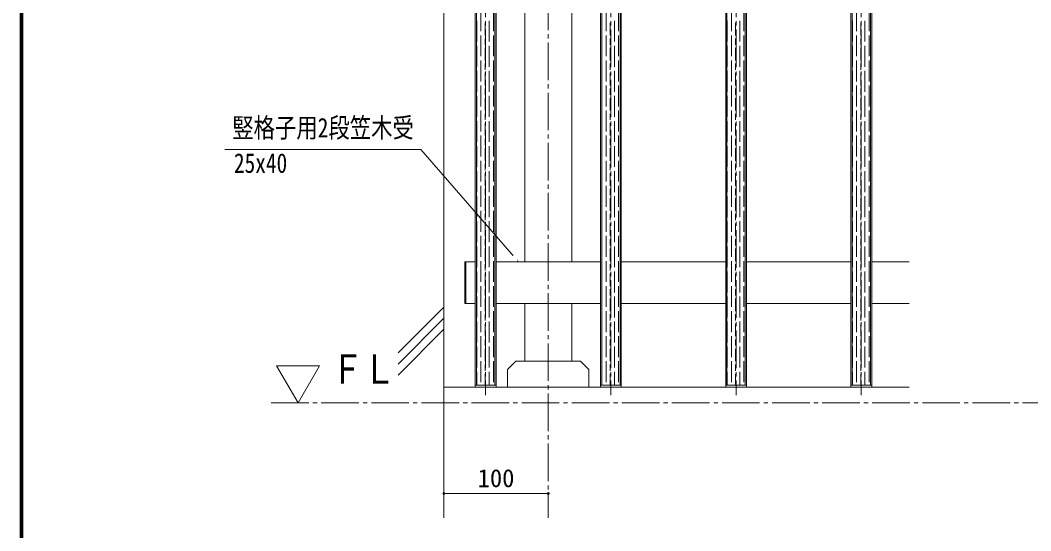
# Model space of a CAD drawing. Units: millimetres at full size; details may follow other scales. Extents: x -1601 to 1601, y -1131 to 1131.
# Drawn here: x -1601 to -633, y -616 to -127 of the extents above; entities that cross this region are included whole.
import ezdxf
from ezdxf.enums import TextEntityAlignment as Align

# ---------------------------------------------------------------- set-up
doc = ezdxf.new("R2010")
doc.units = ezdxf.units.MM
doc.header["$LTSCALE"] = 4
doc.header["$PDMODE"] = 32
doc.header["$PDSIZE"] = 2
doc.linetypes.add('CHAIN2', pattern=[12, 9, -1, 1, -1])
for name, color, linetype, lineweight in [('0-0_0', 7, 'Continuous', 18), ('0-2_1手摺寸法', 3, 'Continuous', 18), ('0-3_1寸法', 3, 'Continuous', 18), ('0-5_2躯体線', 4, 'Continuous', 9), ('0-6_3アルミ部材', 6, 'Continuous', 18), ('0-7_3中心線', 2, 'CHAIN2', 18), ('0-8_41ｱﾙﾐ', 6, 'Continuous', 18), ('0-F_KIJUN-A', 2, 'CHAIN2', 18), ('1-2_WAKU', 7, 'Continuous', 18)]:
    doc.layers.add(name, color=color, linetype=linetype, lineweight=lineweight)
doc.styles.add('ＭＳ ゴシック', font='')
doc.styles.get('ＭＳ ゴシック').set_extended_font_data('MS Gothic')

msp = doc.modelspace()

# ---------------------------------------------------------------- linework, layer by layer
at = {"layer": '0-0_0'}
for p, q in [((-1117.678, -358.773), (-1117.678, 446.227)), ((-1072.678, 446.227), (-1072.678, -358.773)), ((-1117.678, -453.773), (-1117.678, -398.773)), ((-1072.678, -398.773), (-1072.678, -453.773))]:
    msp.add_line(p, q, dxfattribs=at)
msp.add_lwpolyline([(-1123.73, -358.773), (-1217.26, -251.21), (-1405.067, -251.21)], dxfattribs=at)
for points in [[(-1134.178, -478.773), (-1056.178, -478.773), (-1056.178, -461.773), (-1064.178, -453.773), (-1126.178, -453.773), (-1134.178, -461.773)], [(-1335.002, -493.773), (-1314.462, -458.196), (-1355.542, -458.196)]]:
    msp.add_lwpolyline(points, close=True, dxfattribs=at)
at = {"layer": '0-2_1手摺寸法'}
for p, q in [((-1159.74, -137.942), (-1159.74, -117.942)), ((-1147.74, -137.942), (-1147.74, -117.942)), ((-1039.74, -137.942), (-1039.74, -117.942)), ((-1027.74, -137.942), (-1027.74, -117.942)), ((-919.74, -137.942), (-919.74, -117.942)), ((-907.74, -137.942), (-907.74, -117.942)), ((-799.74, -137.942), (-799.74, -117.942)), ((-787.74, -137.942), (-787.74, -117.942)), ((-1163.74, -147.942), (-1163.74, -127.942)), ((-1155.74, -141.942), (-1155.74, -129.942)), ((-1151.74, -147.942), (-1151.74, -127.942)), ((-1043.74, -147.942), (-1043.74, -127.942)), ((-1035.74, -141.942), (-1035.74, -129.942)), ((-1031.74, -147.942), (-1031.74, -127.942)), ((-923.74, -147.942), (-923.74, -127.942)), ((-915.74, -141.942), (-915.74, -129.942)), ((-911.74, -147.942), (-911.74, -127.942)), ((-803.74, -147.942), (-803.74, -127.942)), ((-795.74, -141.942), (-795.74, -129.942)), ((-791.74, -147.942), (-791.74, -127.942)), ((-1159.74, -161.942), (-1159.74, -141.942)), ((-1155.74, -150.942), (-1155.74, -144.942)), ((-1147.74, -161.942), (-1147.74, -141.942)), ((-1039.74, -161.942), (-1039.74, -141.942)), ((-1035.74, -150.942), (-1035.74, -144.942)), ((-1027.74, -161.942), (-1027.74, -141.942)), ((-919.74, -161.942), (-919.74, -141.942)), ((-915.74, -150.942), (-915.74, -144.942)), ((-907.74, -161.942), (-907.74, -141.942)), ((-799.74, -161.942), (-799.74, -141.942)), ((-795.74, -150.942), (-795.74, -144.942)), ((-787.74, -161.942), (-787.74, -141.942)), ((-1163.74, -171.942), (-1163.74, -151.942)), ((-1155.74, -165.942), (-1155.74, -153.942)), ((-1151.74, -171.942), (-1151.74, -151.942)), ((-1043.74, -171.942), (-1043.74, -151.942)), ((-1035.74, -165.942), (-1035.74, -153.942)), ((-1031.74, -171.942), (-1031.74, -151.942)), ((-923.74, -171.942), (-923.74, -151.942)), ((-915.74, -165.942), (-915.74, -153.942)), ((-911.74, -171.942), (-911.74, -151.942)), ((-803.74, -171.942), (-803.74, -151.942)), ((-795.74, -165.942), (-795.74, -153.942)), ((-791.74, -171.942), (-791.74, -151.942)), ((-1159.74, -185.942), (-1159.74, -165.942)), ((-1155.74, -174.942), (-1155.74, -168.942)), ((-1147.74, -185.942), (-1147.74, -165.942)), ((-1039.74, -185.942), (-1039.74, -165.942)), ((-1035.74, -174.942), (-1035.74, -168.942)), ((-1027.74, -185.942), (-1027.74, -165.942)), ((-919.74, -185.942), (-919.74, -165.942)), ((-915.74, -174.942), (-915.74, -168.942)), ((-907.74, -185.942), (-907.74, -165.942)), ((-799.74, -185.942), (-799.74, -165.942)), ((-795.74, -174.942), (-795.74, -168.942)), ((-787.74, -185.942), (-787.74, -165.942)), ((-1163.74, -195.942), (-1163.74, -175.942)), ((-1155.74, -189.942), (-1155.74, -177.942)), ((-1151.74, -195.942), (-1151.74, -175.942)), ((-1043.74, -195.942), (-1043.74, -175.942)), ((-1035.74, -189.942), (-1035.74, -177.942)), ((-1031.74, -195.942), (-1031.74, -175.942)), ((-923.74, -195.942), (-923.74, -175.942)), ((-915.74, -189.942), (-915.74, -177.942)), ((-911.74, -195.942), (-911.74, -175.942)), ((-803.74, -195.942), (-803.74, -175.942)), ((-795.74, -189.942), (-795.74, -177.942)), ((-791.74, -195.942), (-791.74, -175.942)), ((-1159.74, -209.942), (-1159.74, -189.942)), ((-1155.74, -198.942), (-1155.74, -192.942)), ((-1147.74, -209.942), (-1147.74, -189.942)), ((-1039.74, -209.942), (-1039.74, -189.942)), ((-1035.74, -198.942), (-1035.74, -192.942)), ((-1027.74, -209.942), (-1027.74, -189.942)), ((-919.74, -209.942), (-919.74, -189.942)), ((-915.74, -198.942), (-915.74, -192.942)), ((-907.74, -209.942), (-907.74, -189.942)), ((-799.74, -209.942), (-799.74, -189.942)), ((-795.74, -198.942), (-795.74, -192.942)), ((-787.74, -209.942), (-787.74, -189.942)), ((-1163.74, -219.942), (-1163.74, -199.942)), ((-1155.74, -213.942), (-1155.74, -201.942)), ((-1151.74, -219.942), (-1151.74, -199.942)), ((-1043.74, -219.942), (-1043.74, -199.942)), ((-1035.74, -213.942), (-1035.74, -201.942)), ((-1031.74, -219.942), (-1031.74, -199.942)), ((-923.74, -219.942), (-923.74, -199.942)), ((-915.74, -213.942), (-915.74, -201.942)), ((-911.74, -219.942), (-911.74, -199.942)), ((-803.74, -219.942), (-803.74, -199.942)), ((-795.74, -213.942), (-795.74, -201.942)), ((-791.74, -219.942), (-791.74, -199.942)), ((-1159.74, -233.942), (-1159.74, -213.942)), ((-1155.74, -222.942), (-1155.74, -216.942)), ((-1147.74, -233.942), (-1147.74, -213.942)), ((-1039.74, -233.942), (-1039.74, -213.942)), ((-1035.74, -222.942), (-1035.74, -216.942)), ((-1027.74, -233.942), (-1027.74, -213.942)), ((-919.74, -233.942), (-919.74, -213.942)), ((-915.74, -222.942), (-915.74, -216.942)), ((-907.74, -233.942), (-907.74, -213.942)), ((-799.74, -233.942), (-799.74, -213.942)), ((-795.74, -222.942), (-795.74, -216.942)), ((-787.74, -233.942), (-787.74, -213.942)), ((-1163.74, -243.942), (-1163.74, -223.942)), ((-1155.74, -237.942), (-1155.74, -225.942)), ((-1151.74, -243.942), (-1151.74, -223.942)), ((-1043.74, -243.942), (-1043.74, -223.942)), ((-1035.74, -237.942), (-1035.74, -225.942)), ((-1031.74, -243.942), (-1031.74, -223.942)), ((-923.74, -243.942), (-923.74, -223.942)), ((-915.74, -237.942), (-915.74, -225.942)), ((-911.74, -243.942), (-911.74, -223.942)), ((-803.74, -243.942), (-803.74, -223.942)), ((-795.74, -237.942), (-795.74, -225.942)), ((-791.74, -243.942), (-791.74, -223.942)), ((-1159.74, -257.942), (-1159.74, -237.942)), ((-1155.74, -246.942), (-1155.74, -240.942)), ((-1147.74, -257.942), (-1147.74, -237.942)), ((-1039.74, -257.942), (-1039.74, -237.942)), ((-1035.74, -246.942), (-1035.74, -240.942)), ((-1027.74, -257.942), (-1027.74, -237.942)), ((-919.74, -257.942), (-919.74, -237.942)), ((-915.74, -246.942), (-915.74, -240.942)), ((-907.74, -257.942), (-907.74, -237.942)), ((-799.74, -257.942), (-799.74, -237.942)), ((-795.74, -246.942), (-795.74, -240.942)), ((-787.74, -257.942), (-787.74, -237.942)), ((-1163.74, -267.942), (-1163.74, -247.942)), ((-1155.74, -261.942), (-1155.74, -249.942)), ((-1151.74, -267.942), (-1151.74, -247.942)), ((-1043.74, -267.942), (-1043.74, -247.942)), ((-1035.74, -261.942), (-1035.74, -249.942)), ((-1031.74, -267.942), (-1031.74, -247.942)), ((-923.74, -267.942), (-923.74, -247.942)), ((-915.74, -261.942), (-915.74, -249.942)), ((-911.74, -267.942), (-911.74, -247.942)), ((-803.74, -267.942), (-803.74, -247.942)), ((-795.74, -261.942), (-795.74, -249.942)), ((-791.74, -267.942), (-791.74, -247.942)), ((-1159.74, -281.942), (-1159.74, -261.942)), ((-1155.74, -270.942), (-1155.74, -264.942)), ((-1147.74, -281.942), (-1147.74, -261.942)), ((-1039.74, -281.942), (-1039.74, -261.942)), ((-1035.74, -270.942), (-1035.74, -264.942)), ((-1027.74, -281.942), (-1027.74, -261.942)), ((-919.74, -281.942), (-919.74, -261.942)), ((-915.74, -270.942), (-915.74, -264.942)), ((-907.74, -281.942), (-907.74, -261.942)), ((-799.74, -281.942), (-799.74, -261.942)), ((-795.74, -270.942), (-795.74, -264.942)), ((-787.74, -281.942), (-787.74, -261.942)), ((-1163.74, -291.942), (-1163.74, -271.942)), ((-1155.74, -285.942), (-1155.74, -273.942)), ((-1151.74, -291.942), (-1151.74, -271.942)), ((-1043.74, -291.942), (-1043.74, -271.942)), ((-1035.74, -285.942), (-1035.74, -273.942)), ((-1031.74, -291.942), (-1031.74, -271.942)), ((-923.74, -291.942), (-923.74, -271.942)), ((-915.74, -285.942), (-915.74, -273.942)), ((-911.74, -291.942), (-911.74, -271.942)), ((-803.74, -291.942), (-803.74, -271.942)), ((-795.74, -285.942), (-795.74, -273.942)), ((-791.74, -291.942), (-791.74, -271.942)), ((-1159.74, -305.942), (-1159.74, -285.942)), ((-1155.74, -294.942), (-1155.74, -288.942)), ((-1147.74, -305.942), (-1147.74, -285.942)), ((-1039.74, -305.942), (-1039.74, -285.942)), ((-1035.74, -294.942), (-1035.74, -288.942)), ((-1027.74, -305.942), (-1027.74, -285.942)), ((-919.74, -305.942), (-919.74, -285.942)), ((-915.74, -294.942), (-915.74, -288.942)), ((-907.74, -305.942), (-907.74, -285.942)), ((-799.74, -305.942), (-799.74, -285.942)), ((-795.74, -294.942), (-795.74, -288.942)), ((-787.74, -305.942), (-787.74, -285.942)), ((-1163.74, -315.942), (-1163.74, -295.942)), ((-1155.74, -309.942), (-1155.74, -297.942)), ((-1151.74, -315.942), (-1151.74, -295.942)), ((-1043.74, -315.942), (-1043.74, -295.942)), ((-1035.74, -309.942), (-1035.74, -297.942)), ((-1031.74, -315.942), (-1031.74, -295.942)), ((-923.74, -315.942), (-923.74, -295.942)), ((-915.74, -309.942), (-915.74, -297.942)), ((-911.74, -315.942), (-911.74, -295.942)), ((-803.74, -315.942), (-803.74, -295.942)), ((-795.74, -309.942), (-795.74, -297.942)), ((-791.74, -315.942), (-791.74, -295.942)), ((-1159.74, -329.942), (-1159.74, -309.942)), ((-1155.74, -318.942), (-1155.74, -312.942)), ((-1147.74, -329.942), (-1147.74, -309.942)), ((-1039.74, -329.942), (-1039.74, -309.942)), ((-1035.74, -318.942), (-1035.74, -312.942)), ((-1027.74, -329.942), (-1027.74, -309.942)), ((-919.74, -329.942), (-919.74, -309.942)), ((-915.74, -318.942), (-915.74, -312.942)), ((-907.74, -329.942), (-907.74, -309.942)), ((-799.74, -329.942), (-799.74, -309.942)), ((-795.74, -318.942), (-795.74, -312.942)), ((-787.74, -329.942), (-787.74, -309.942)), ((-1163.74, -339.942), (-1163.74, -319.942)), ((-1155.74, -333.942), (-1155.74, -321.942)), ((-1151.74, -339.942), (-1151.74, -319.942)), ((-1043.74, -339.942), (-1043.74, -319.942)), ((-1035.74, -333.942), (-1035.74, -321.942)), ((-1031.74, -339.942), (-1031.74, -319.942)), ((-923.74, -339.942), (-923.74, -319.942)), ((-915.74, -333.942), (-915.74, -321.942)), ((-911.74, -339.942), (-911.74, -319.942)), ((-803.74, -339.942), (-803.74, -319.942)), ((-795.74, -333.942), (-795.74, -321.942)), ((-791.74, -339.942), (-791.74, -319.942)), ((-1159.74, -353.942), (-1159.74, -333.942)), ((-1155.74, -342.942), (-1155.74, -336.942)), ((-1147.74, -353.942), (-1147.74, -333.942)), ((-1039.74, -353.942), (-1039.74, -333.942)), ((-1035.74, -342.942), (-1035.74, -336.942)), ((-1027.74, -353.942), (-1027.74, -333.942)), ((-919.74, -353.942), (-919.74, -333.942)), ((-915.74, -342.942), (-915.74, -336.942)), ((-907.74, -353.942), (-907.74, -333.942)), ((-799.74, -353.942), (-799.74, -333.942)), ((-795.74, -342.942), (-795.74, -336.942)), ((-787.74, -353.942), (-787.74, -333.942)), ((-1163.74, -363.942), (-1163.74, -343.942)), ((-1155.74, -357.942), (-1155.74, -345.942)), ((-1151.74, -363.942), (-1151.74, -343.942)), ((-1043.74, -363.942), (-1043.74, -343.942)), ((-1035.74, -357.942), (-1035.74, -345.942)), ((-1031.74, -363.942), (-1031.74, -343.942)), ((-923.74, -363.942), (-923.74, -343.942)), ((-915.74, -357.942), (-915.74, -345.942)), ((-911.74, -363.942), (-911.74, -343.942)), ((-803.74, -363.942), (-803.74, -343.942)), ((-795.74, -357.942), (-795.74, -345.942)), ((-791.74, -363.942), (-791.74, -343.942)), ((-1159.74, -377.942), (-1159.74, -357.942)), ((-1147.74, -377.942), (-1147.74, -357.942)), ((-1039.74, -377.942), (-1039.74, -357.942)), ((-1027.74, -377.942), (-1027.74, -357.942)), ((-919.74, -377.942), (-919.74, -357.942)), ((-907.74, -377.942), (-907.74, -357.942)), ((-799.74, -377.942), (-799.74, -357.942)), ((-787.74, -377.942), (-787.74, -357.942)), ((-1163.74, -387.942), (-1163.74, -367.942)), ((-1155.74, -366.942), (-1155.74, -360.942)), ((-1151.74, -387.942), (-1151.74, -367.942)), ((-1043.74, -387.942), (-1043.74, -367.942)), ((-1035.74, -366.942), (-1035.74, -360.942)), ((-1031.74, -387.942), (-1031.74, -367.942)), ((-923.74, -387.942), (-923.74, -367.942)), ((-915.74, -366.942), (-915.74, -360.942)), ((-911.74, -387.942), (-911.74, -367.942)), ((-803.74, -387.942), (-803.74, -367.942)), ((-795.74, -366.942), (-795.74, -360.942)), ((-791.74, -387.942), (-791.74, -367.942)), ((-1155.74, -381.942), (-1155.74, -369.942)), ((-1035.74, -381.942), (-1035.74, -369.942)), ((-915.74, -381.942), (-915.74, -369.942)), ((-795.74, -381.942), (-795.74, -369.942)), ((-1159.74, -401.942), (-1159.74, -381.942)), ((-1155.74, -390.942), (-1155.74, -384.942)), ((-1147.74, -401.942), (-1147.74, -381.942)), ((-1039.74, -401.942), (-1039.74, -381.942)), ((-1035.74, -390.942), (-1035.74, -384.942)), ((-1027.74, -401.942), (-1027.74, -381.942)), ((-919.74, -401.942), (-919.74, -381.942)), ((-915.74, -390.942), (-915.74, -384.942)), ((-907.74, -401.942), (-907.74, -381.942)), ((-799.74, -401.942), (-799.74, -381.942)), ((-795.74, -390.942), (-795.74, -384.942)), ((-787.74, -401.942), (-787.74, -381.942)), ((-1163.74, -411.942), (-1163.74, -391.942)), ((-1155.74, -405.942), (-1155.74, -393.942)), ((-1151.74, -411.942), (-1151.74, -391.942)), ((-1043.74, -411.942), (-1043.74, -391.942)), ((-1035.74, -405.942), (-1035.74, -393.942)), ((-1031.74, -411.942), (-1031.74, -391.942)), ((-923.74, -411.942), (-923.74, -391.942)), ((-915.74, -405.942), (-915.74, -393.942)), ((-911.74, -411.942), (-911.74, -391.942)), ((-803.74, -411.942), (-803.74, -391.942)), ((-795.74, -405.942), (-795.74, -393.942)), ((-791.74, -411.942), (-791.74, -391.942)), ((-1159.74, -425.942), (-1159.74, -405.942)), ((-1147.74, -425.942), (-1147.74, -405.942)), ((-1039.74, -425.942), (-1039.74, -405.942)), ((-1027.74, -425.942), (-1027.74, -405.942)), ((-919.74, -425.942), (-919.74, -405.942)), ((-907.74, -425.942), (-907.74, -405.942)), ((-799.74, -425.942), (-799.74, -405.942)), ((-787.74, -425.942), (-787.74, -405.942)), ((-1163.74, -435.942), (-1163.74, -415.942)), ((-1155.74, -414.942), (-1155.74, -408.942)), ((-1151.74, -435.942), (-1151.74, -415.942)), ((-1043.74, -435.942), (-1043.74, -415.942)), ((-1035.74, -414.942), (-1035.74, -408.942)), ((-1031.74, -435.942), (-1031.74, -415.942)), ((-923.74, -435.942), (-923.74, -415.942)), ((-915.74, -414.942), (-915.74, -408.942)), ((-911.74, -435.942), (-911.74, -415.942)), ((-803.74, -435.942), (-803.74, -415.942)), ((-795.74, -414.942), (-795.74, -408.942)), ((-791.74, -435.942), (-791.74, -415.942)), ((-1155.74, -429.942), (-1155.74, -417.942)), ((-1035.74, -429.942), (-1035.74, -417.942)), ((-915.74, -429.942), (-915.74, -417.942)), ((-795.74, -429.942), (-795.74, -417.942)), ((-1159.74, -449.942), (-1159.74, -429.942)), ((-1155.74, -438.942), (-1155.74, -432.942)), ((-1147.74, -449.942), (-1147.74, -429.942)), ((-1039.74, -449.942), (-1039.74, -429.942)), ((-1035.74, -438.942), (-1035.74, -432.942)), ((-1027.74, -449.942), (-1027.74, -429.942)), ((-919.74, -449.942), (-919.74, -429.942)), ((-915.74, -438.942), (-915.74, -432.942)), ((-907.74, -449.942), (-907.74, -429.942)), ((-799.74, -449.942), (-799.74, -429.942)), ((-795.74, -438.942), (-795.74, -432.942)), ((-787.74, -449.942), (-787.74, -429.942)), ((-1163.74, -459.942), (-1163.74, -439.942)), ((-1155.74, -453.942), (-1155.74, -441.942)), ((-1151.74, -459.942), (-1151.74, -439.942)), ((-1043.74, -459.942), (-1043.74, -439.942)), ((-1035.74, -453.942), (-1035.74, -441.942)), ((-1031.74, -459.942), (-1031.74, -439.942)), ((-923.74, -459.942), (-923.74, -439.942)), ((-915.74, -453.942), (-915.74, -441.942)), ((-911.74, -459.942), (-911.74, -439.942)), ((-803.74, -459.942), (-803.74, -439.942)), ((-795.74, -453.942), (-795.74, -441.942)), ((-791.74, -459.942), (-791.74, -439.942)), ((-1159.74, -473.942), (-1159.74, -453.942)), ((-1147.74, -473.942), (-1147.74, -453.942)), ((-1039.74, -473.942), (-1039.74, -453.942)), ((-1027.74, -473.942), (-1027.74, -453.942)), ((-919.74, -473.942), (-919.74, -453.942)), ((-907.74, -473.942), (-907.74, -453.942)), ((-799.74, -473.942), (-799.74, -453.942)), ((-787.74, -473.942), (-787.74, -453.942)), ((-1163.74, -476.773), (-1163.74, -463.942)), ((-1155.74, -462.942), (-1155.74, -456.942)), ((-1151.74, -476.773), (-1151.74, -463.942)), ((-1043.74, -476.773), (-1043.74, -463.942)), ((-1035.74, -462.942), (-1035.74, -456.942)), ((-1031.74, -476.773), (-1031.74, -463.942)), ((-923.74, -476.773), (-923.74, -463.942)), ((-915.74, -462.942), (-915.74, -456.942)), ((-911.74, -476.773), (-911.74, -463.942)), ((-803.74, -476.773), (-803.74, -463.942)), ((-795.74, -462.942), (-795.74, -456.942)), ((-791.74, -476.773), (-791.74, -463.942)), ((-1155.74, -476.773), (-1155.74, -465.942)), ((-1035.74, -476.773), (-1035.74, -465.942)), ((-915.74, -476.773), (-915.74, -465.942)), ((-795.74, -476.773), (-795.74, -465.942))]:
    msp.add_line(p, q, dxfattribs=at)
at = {"layer": '0-3_1寸法'}
for p, q in [((-1095.178, -580.456), (-1195.178, -580.456)), ((-1190.578, -580.456), (-1099.778, -580.456))]:
    msp.add_line(p, q, dxfattribs=at)
for p in [(-1195.178, -580.456), (-1095.178, -580.456)]:
    msp.add_point(p, dxfattribs=at)
at = {"layer": '0-5_2躯体線'}
for p, q in [((-1195.178, 699.727), (-1195.178, -603.773)), ((-1195.178, -402.103), (-1239.008, -445.934)), ((-1195.178, -412.712), (-1239.008, -456.542)), ((-1195.178, -423.321), (-1239.008, -467.151)), ((-1195.178, -478.773), (-749.384, -478.773))]:
    msp.add_line(p, q, dxfattribs=at)
at = {"layer": '0-6_3アルミ部材'}
for p, q in [((-1175.178, -398.773), (-1175.178, -358.773)), ((-1175.178, -358.773), (-1165.178, -358.773)), ((-1174.178, -398.773), (-1174.178, -358.773)), ((-1045.178, -358.773), (-1145.178, -358.773)), ((-925.178, -358.773), (-1025.178, -358.773)), ((-805.178, -358.773), (-905.178, -358.773)), ((-749.384, -358.773), (-785.178, -358.773)), ((-1175.178, -398.773), (-1165.178, -398.773)), ((-1045.178, -398.773), (-1145.178, -398.773)), ((-925.178, -398.773), (-1025.178, -398.773)), ((-805.178, -398.773), (-905.178, -398.773)), ((-749.384, -398.773), (-785.178, -398.773))]:
    msp.add_line(p, q, dxfattribs=at)
at = {"layer": '0-7_3中心線'}
for p, q in [((-1095.178, 667.206), (-1095.178, -603.773)), ((-1155.178, 631.6), (-1155.178, -486.355)), ((-1035.178, 631.6), (-1035.178, -486.355)), ((-915.178, 631.6), (-915.178, -486.355)), ((-795.178, 631.6), (-795.178, -486.355))]:
    msp.add_line(p, q, dxfattribs=at)
at = {"layer": '0-8_41ｱﾙﾐ'}
for p, q in [((-1165.178, -478.773), (-1165.178, 621.227)), ((-1145.178, -478.773), (-1145.178, 621.227)), ((-1045.178, -478.773), (-1045.178, 621.227)), ((-1025.178, -478.773), (-1025.178, 621.227)), ((-925.178, -478.773), (-925.178, 621.227)), ((-905.178, -478.773), (-905.178, 621.227)), ((-805.178, -478.773), (-805.178, 621.227)), ((-785.178, -478.773), (-785.178, 621.227)), ((-1163.978, -476.773), (-1163.978, 619.227)), ((-1146.378, -476.773), (-1146.378, 619.227)), ((-1043.978, -476.773), (-1043.978, 619.227)), ((-1026.378, -476.773), (-1026.378, 619.227)), ((-923.978, -476.773), (-923.978, 619.227)), ((-906.378, -476.773), (-906.378, 619.227)), ((-803.978, -476.773), (-803.978, 619.227)), ((-786.378, -476.773), (-786.378, 619.227)), ((-1165.178, -476.773), (-1145.178, -476.773)), ((-1165.178, -478.773), (-1145.178, -478.773)), ((-1025.178, -476.773), (-1045.178, -476.773)), ((-1025.178, -478.773), (-1045.178, -478.773)), ((-905.178, -476.773), (-925.178, -476.773)), ((-905.178, -478.773), (-925.178, -478.773)), ((-785.178, -476.773), (-805.178, -476.773)), ((-785.178, -478.773), (-805.178, -478.773))]:
    msp.add_line(p, q, dxfattribs=at)
at = {"layer": '0-F_KIJUN-A'}
msp.add_line((-1360.66, -493.773), (266.192, -493.773), dxfattribs=at)
at = {"layer": '1-2_WAKU'}
for p, q in [((-1601.2, 1131.2), (-1601.2, -1131.2)), ((-1600.6, 1130.6), (-1600.6, -1130.6)), ((-1600, 1130), (-1600, -1130)), ((-1599.4, 1129.4), (-1599.4, -1129.4)), ((-1598.8, 1128.8), (-1598.8, -1128.8))]:
    msp.add_line(p, q, dxfattribs=at)

# ---------------------------------------------------------------- texts
at = {"layer": '0-0_0', "style": 'ＭＳ ゴシック', "width": 0.8}
for s, height, p in [('竪格子用2段笠木受', 18.77, (-1398.026, -245.332)), ('25x40', 18.77, (-1396.401, -279.188)), ('ＦＬ', 28.15, (-1303.046, -483.852))]:
    msp.add_text(s, height=height, dxfattribs=at).set_placement(p, align=Align.BOTTOM_LEFT)
at = {"layer": '0-3_1寸法', "style": 'ＭＳ ゴシック'}
msp.add_text('100', height=17.27, dxfattribs=at).set_placement((-1162.842, -579.637), align=Align.BOTTOM_LEFT)

# ---------------------------------------------------------------- next in the draw order: wipeouts: each hides what was drawn before it
msp.add_wipeout([(-1129.948, -353.739), (-1127.851, -351.916), (-1123.73, -358.773), (-1123.73, -358.773)])

doc.saveas('drawing.dxf')
